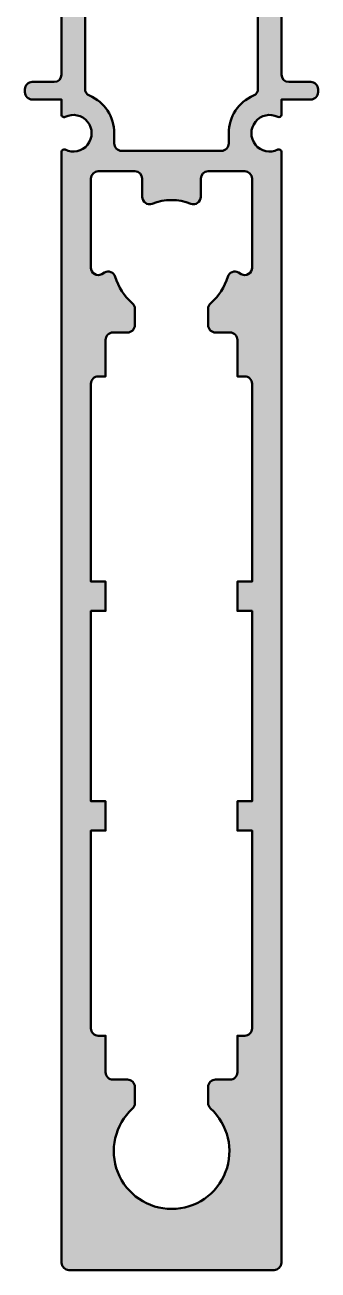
# Model space of a CAD drawing. Extents: x -7 to 23, y -75 to 95.
# Drawn here: x -2 to 18, y -75 to 10 of the extents above; entities that cross this region are included whole.
import ezdxf

# ---------------------------------------------------------------- set-up
doc = ezdxf.new("R2010")
doc.units = 0
doc.layers.add('0S-Alu contour', color=7, linetype='Continuous', lineweight=50)
doc.layers.add('0S-Alu hatch', color=252, linetype='Continuous', lineweight=25)

# ---------------------------------------------------------------- blocks, each defined once
blk = doc.blocks.new('346110__F43B9560_05E0_43AF_9D34_933BEA0C5EAB_')
at = {"layer": '0S-Alu hatch'}
h = blk.add_hatch(color=256, dxfattribs=at)
edge = h.paths.add_edge_path()
edge.add_arc((16.00003947006425, 6.600068461763472), 0.5000394716220146, 180.0045225790691, 270)
edge.add_line((16.00003947006425, 6.100028990141457), (17.49999999999939, 6.100028991699217))
edge.add_ellipse((17.50025711300675, 5.600286104214657), major_axis=(-0.4997429536256665, 0), ratio=1, start_angle=179.9704125811043, end_angle=270.02947813615526, ccw=False)
edge.add_line((18, 5.600028038025862), (18, 5.400032043457136))
edge.add_ellipse((17.50026635145537, 5.39976569200166), major_axis=(-0.499733719525535, 0), ratio=1, start_angle=89.9694621067328, end_angle=180.0305378932693, ccw=False)
edge.add_line((17.49999999999988, 4.900032043457031), (15.49999076794722, 4.900032043457031))
edge.add_line((15.49999076794722, 4.900032043457031), (15.49999076794721, 3.865666793034793))
edge.add_ellipse((15.33424253112581, 3.865666793034794), major_axis=(-0.1657482368214023, 0), ratio=1, start_angle=63.38653163834158, end_angle=180, ccw=False)
edge.add_arc((14.7000308385133, 2.599918556213391), 1.250000000000001, 63.38653163834137, 296.6131697495111)
edge.add_ellipse((15.33424990975446, 1.334139121793442), major_axis=(-0.1657794344199511, 0), ratio=1, start_angle=178.7639370165133, end_angle=296.61316974951023, ccw=False)
edge.add_line((15.49999076794721, 1.330562978321983), (15.49996025815495, -74.50000020117085))
edge.add_ellipse((14.999960258155, -74.50000000000001), major_axis=(-0.4999999999999872, 0), ratio=1, start_angle=90.0000000000004, end_angle=179.9999769481116, ccw=False)
edge.add_line((14.99996025815501, -75.00000000000001), (1.000037778170925, -75.0000000000784))
edge.add_ellipse((1.000037778170923, -74.49999114573967), major_axis=(-0.5000088543387307, 0), ratio=1, start_angle=0.001014605361717713, end_angle=90.00000000000023, ccw=False)
edge.add_line((0.5000289239105894, -74.50000000000001), (0.4999984134108501, 1.332321546048802))
edge.add_ellipse((0.6657678837454033, 1.334139121793485), major_axis=(-0.1657794344199122, 0), ratio=1, start_angle=-116.61316974951109, end_angle=0.6281931528183122, ccw=False)
edge.add_arc((1.29998695498654, 2.599918556213397), 1.249999999999998, 243.3868302504889, 476.5818403345039)
edge.add_ellipse((0.6649928375536338, 3.868976986794726), major_axis=(-0.1690584305813305, 0), ratio=1, start_angle=-12.590904061528477, end_angle=116.58184033450371, ccw=False)
edge.add_line((0.5000000287971205, 3.90582974801094), (0.5000289239105769, 4.900032043457031))
edge.add_line((0.5000289239105769, 4.900032043457031), (-1.49997107608962, 4.900032043457031))
edge.add_ellipse((-1.500237427544796, 5.399765692001659), major_axis=(-0.4997337195255322, 0), ratio=1, start_angle=-0.030537893340920164, end_angle=90.03053789323201, ccw=False)
edge.add_line((-1.999971076089423, 5.400032043457771), (-1.999971076089423, 5.600028038024894))
edge.add_ellipse((-1.500228189096162, 5.600286104214646), major_axis=(-0.4997429536256785, 0), ratio=1, start_angle=-90.02947813607273, end_angle=0.02958741900658879, ccw=False)
edge.add_line((-1.499971076089521, 6.100028991699219), (2.89239124973e-05, 6.100028991699218))
edge.add_arc((-1.05461536739e-05, 6.600068461763469), 0.500039471622014, 270.004522579395, 359.9954774206085)
edge.add_line((0.500028923910577, 6.600028991697298), (0.500028923910577, 17.50001525878906))
edge.add_arc((0.4211924773675316, 17.76753585078218), 0.278895056327435, 286.4198764194926, 361.1645893740841)
edge.add_line((0.7000299239105809, 17.77320425878048), (0.7000299239105808, 18.22679825878055))
edge.add_arc((0.4211618282674156, 18.23245891825761), 0.2789255417371467, 358.8371299271131, 433.5754054446456)
edge.add_line((0.5000289239105806, 18.50000225878055), (0.5000289239105805, 20.38001325878907))
edge.add_ellipse((0.8000289239105741, 20.38001325878907), major_axis=(-0.2999999999999937, 0), ratio=1, start_angle=270.0000000000001, end_angle=360, ccw=False)
edge.add_line((0.800028923910574, 20.68001325878906), (1.780003242953369, 20.68001325878907))
edge.add_ellipse((1.780003242953372, 20.38001325878907), major_axis=(-0.2999999999999936, 0), ratio=1, start_angle=180, end_angle=270.0000000000005, ccw=False)
edge.add_line((2.080003242953367, 20.38001325878907), (2.080003242953367, 17.62001525878906))
edge.add_arc((2.200003242953371, 17.62001525878906), 0.1200000000000045, 180, 270)
edge.add_line((2.200003242953371, 17.50001525878906), (6.500028923910583, 17.50001525878906))
edge.add_arc((6.500028923910581, 18.00001525878906), 0.4999999999999965, 270.0000000000002, 360)
edge.add_line((7.000028923910577, 18.00001525878906), (7.000028923910574, 18.70001525878906))
edge.add_line((7.000028923910574, 18.70001525878906), (5.618533466288211, 21.09283558181662))
edge.add_ellipse((5.738148708558872, 21.16189547414077), major_axis=(-0.1381197846482966, 0), ratio=1, start_angle=-95.62257755079321, end_angle=29.999999999999886, ccw=False)
edge.add_ellipse((5.261805682736775, 16.32340639694114), major_axis=(-5.000000000000104, 0), ratio=1, start_angle=240.1414257495481, end_angle=264.3774224492066, ccw=False)
edge.add_arc((8.000040245177061, 21.09331954930131), 0.4999999999999918, 240.1414257495481, 299.8579548407662)
edge.add_ellipse((10.73822324117378, 16.32337679488238), major_axis=(-4.999999999999932, 0), ratio=1, start_angle=275.6225775507934, end_angle=299.85795484076596, ccw=False)
edge.add_ellipse((10.26188021535171, 21.16186587208184), major_axis=(-0.1381197846482952, 0), ratio=1, start_angle=150, end_angle=275.6225775507947, ccw=False)
edge.add_line((10.38149545762236, 21.09280597975769), (9.000000000000002, 18.69998565673013))
edge.add_line((9.000000000000002, 18.69998565673013), (9, 17.99998565673013))
edge.add_arc((9.500000000000005, 17.99998565673013), 0.5000000000000054, 180, 270)
edge.add_line((9.500000000000005, 17.49998565673013), (13.8000256809572, 17.49998565673013))
edge.add_arc((13.8000256809572, 17.61998565673013), 0.1200000000000081, 270, 360)
edge.add_line((13.92002568095721, 17.61998565673013), (13.92002568095721, 20.37998365673014))
edge.add_ellipse((14.22002568095721, 20.37998365673013), major_axis=(-0.3000000000000043, 0), ratio=1, start_angle=270.00000000000034, end_angle=360, ccw=False)
edge.add_line((14.22002568095721, 20.67998365673014), (15.19999999999999, 20.67998365673014))
edge.add_ellipse((15.19999999999999, 20.37998365673013), major_axis=(-0.3000000000000043, 0), ratio=1, start_angle=180, end_angle=270, ccw=False)
edge.add_line((15.5, 20.37998365673013), (15.49999999999999, 18.49997265672162))
edge.add_arc((15.57886709564316, 18.23242931619868), 0.2789255417371482, 106.4245945553554, 181.1628700728689)
edge.add_line((15.29999899999999, 18.22676865672171), (15.29999899999999, 17.7731746567216))
edge.add_arc((15.57883644654305, 17.76750624872325), 0.2788950563274446, 178.8354106259059, 253.5801235805062)
edge.add_line((15.5, 17.49998565673012), (15.5, 6.600028991700114))
edge = h.paths.add_edge_path()
edge.add_arc((13.39998467221754, 15.40000927448272), 0.5000000000000036, 0, 89.9999999968459)
edge.add_line((13.39998467224506, 15.90000927448273), (2.600028893689055, 15.90000927507727))
edge.add_arc((2.600028893689054, 15.39998489064755), 0.5000243844297217, 90, 180)
edge.add_line((2.100004509259334, 15.39998489064755), (2.100004509848076, 5.633087772038871))
edge.add_arc((2.60004479389654, 5.633087772038871), 0.5000402840484633, 180, 246.7993640276807)
edge.add_ellipse((1.299986954986539, 2.599918556213396), major_axis=(-2.800000000000001, 0), ratio=1, start_angle=180, end_angle=246.7993640276807, ccw=False)
edge.add_line((4.09998695498654, 2.599918556213395), (4.09998695498654, 1.899979591369653))
edge.add_arc((4.59998695498654, 1.899979591369653), 0.5, 180, 270.5366834178245)
edge.add_line((4.604670332841222, 1.400001525878906), (11.39534746065559, 1.400001525878905))
edge.add_arc((11.40003083851328, 1.899979591369653), 0.5000000000000285, 269.46331658183, 360)
edge.add_line((11.90003083851331, 1.899979591369658), (11.90003083851331, 2.599918556213393))
edge.add_ellipse((14.70003083851362, 2.59991855621326), major_axis=(-2.80000000000031, 0), ratio=1, start_angle=293.2006359723192, end_angle=360, ccw=False)
edge.add_arc((13.39998886958959, 5.633050745722329), 0.4999999999996784, 293.2006359723192, 360.2347694857331)
edge.add_line((13.89998467221754, 5.635099490244051), (13.89998467221754, 15.40000927448273))
edge = h.paths.add_edge_path()
edge.add_ellipse((10.99971986558806, -10.50023276317245), major_axis=(-0.4997596652493987, 0), ratio=1, start_angle=-0.02756020741588827, end_angle=90.02756020742629, ccw=False)
edge.add_line((10.49996025815504, -10.49999237060561), (10.49996025815504, -9.378961654990666))
edge.add_ellipse((10.99996025815506, -9.378961654990668), major_axis=(-0.5000000000000157, 0), ratio=1, start_angle=310.6609912593579, end_angle=360, ccw=False)
edge.add_arc((8.207110278904347, -6.127498883932152), 3.786259576621566, 310.6609912593576, 343.583939325561)
edge.add_ellipse((12.31863959771305, -7.338840214340946), major_axis=(-0.5000000000000049, 0), ratio=1, start_angle=239.9998534395433, end_angle=343.5839393255612, ccw=False)
edge.add_line((12.5686407053425, -6.90582815194077), (12.76139672055743, -7.017116546630883))
edge.add_arc((12.9997579103913, -6.577324664519171), 0.5002329021469732, 241.5429125013931, 359.9780211184022)
edge.add_line((13.49999077573316, -6.5775165557815), (13.49999077573316, -0.4999999531627691))
edge.add_arc((12.99999082257039, -0.4999999531627694), 0.4999999531627708, 0, 90)
edge.add_line((12.99999082257039, 1.8e-15), (10.5000166139057, 1e-16))
edge.add_arc((10.5000166139057, -0.4999999531627728), 0.4999999531627729, 90.00000000000018, 180)
edge.add_line((10.00001666074292, -0.4999999531627728), (10.00001666074293, -1.742026728974632))
edge.add_ellipse((9.500016660742931, -1.742026728974632), major_axis=(-0.4999999999999984, 0), ratio=1, start_angle=68.84285300168881, end_angle=180, ccw=False)
edge.add_arc((7.999994591032803, -5.61791015111269), 3.656024363694478, 68.84285300168872, 111.1571469983112)
edge.add_ellipse((6.499972521322682, -1.742026728974631), major_axis=(-0.4999999999999974, 0), ratio=1, start_angle=0, end_angle=111.1571469983109, ccw=False)
edge.add_line((5.999972521322685, -1.742026728974631), (5.999972521322686, -0.4999999531627713))
edge.add_arc((5.499972568159915, -0.4999999531627714), 0.4999999531627717, 0, 89.99999999999991)
edge.add_line((5.499972568159916, 1e-16), (2.999998359495224, 2.2e-15))
edge.add_arc((2.999998359495224, -0.4999999531627722), 0.4999999531627743, 90, 180)
edge.add_line((2.499998406332449, -0.4999999531627722), (2.499998406332451, -6.577516555785553))
edge.add_arc((3.00023127167431, -6.577324664519168), 0.5002329021469746, 180.021978882062, 298.4570874986121)
edge.add_line((3.238592461508227, -7.017116546630859), (3.43134847672312, -6.905828151940767))
edge.add_ellipse((3.681349584352564, -7.338840214340943), major_axis=(-0.5000000000000038, 0), ratio=1, start_angle=196.416060674439, end_angle=300.00014656045636, ccw=False)
edge.add_arc((7.792878903161239, -6.127498883932153), 3.786259576621536, 196.416060674439, 229.3390087406425)
edge.add_ellipse((5.000028923910544, -9.378961654990665), major_axis=(-0.5000000000000311, 0), ratio=1, start_angle=180, end_angle=229.3390087406426, ccw=False)
edge.add_line((5.500028923910575, -9.378961654990665), (5.500028923910576, -10.49999237060456))
edge.add_ellipse((5.000269316477556, -10.50023276317245), major_axis=(-0.499759665249401, 0), ratio=1, start_angle=89.9724397928781, end_angle=180.0275602075349, ccw=False)
edge.add_line((5.000028923913367, -10.99999237060547), (3.999967888754324, -10.99999237060547))
edge.add_arc((3.999662162768842, -11.49968664461998), 0.4996943675400735, 89.96494495258239, 180.0350550475031)
edge.add_line((3.499967888754326, -11.49999237060619), (3.499967888754326, -14))
edge.add_line((3.499967888754326, -14), (2.999967888751097, -14))
edge.add_arc((2.999709846859732, -14.49974195810541), 0.4997420247254016, 89.9704153118243, 180.0295846887536)
edge.add_line((2.499967888754326, -14.50000000000182), (2.499967888754327, -28.00000381469727))
edge.add_line((2.499967888754327, -28.00000381469727), (3.499967888754326, -28.00000381469727))
edge.add_line((3.499967888754326, -28.00000381469727), (3.499967888754326, -30.00000381469727))
edge.add_line((3.499967888754326, -30.00000381469727), (2.499937371176201, -30.00000381469726))
edge.add_line((2.499937371176201, -30.00000381469726), (2.500089959066826, -42.99499893188476))
edge.add_line((2.500089959066826, -42.99499893188476), (3.499967888754326, -42.99499893188476))
edge.add_line((3.499967888754326, -42.99499893188476), (3.499967888754326, -44.99499893188476))
edge.add_line((3.499967888754326, -44.99499893188476), (2.499937371176201, -44.99499893188476))
edge.add_line((2.499937371176201, -44.99499893188476), (2.500028447073418, -58.49998474121073))
edge.add_arc((2.999773433564071, -58.50023975472027), 0.4997450515557241, 179.9707626950884, 270.0292373046984)
edge.add_line((3.000028447071766, -58.99998474121093), (3.499967888754325, -58.99998474121092))
edge.add_line((3.499967888754325, -58.99998474121092), (3.499967888754327, -61.49499511718751))
edge.add_arc((3.999723050593416, -61.4952399553484), 0.4997552218141791, 179.9719298703977, 270.0280701292888)
edge.add_line((3.999967888751604, -61.9949951171875), (5.000028923910643, -61.9949951171875))
edge.add_ellipse((5.000276326634191, -62.49474771446387), major_axis=(-0.4997526585147817, 0), ratio=1, start_angle=179.9716357043404, end_angle=270.028364296291, ccw=False)
edge.add_line((5.500028923910577, -62.49499511718194), (5.50002892391058, -63.61081503350685))
edge.add_ellipse((5.000028923910615, -63.61081503350684), major_axis=(-0.4999999999999644, 0), ratio=1, start_angle=132.5997786983666, end_angle=180, ccw=False)
edge.add_arc((8.00824049710465, -66.88224590328399), 3.944276859606036, 132.5997786983672, 407.6884127863446)
edge.add_ellipse((10.99995686102839, -63.59572801848107), major_axis=(-0.4999966028733525, 0), ratio=1, start_angle=0, end_angle=47.688412786343804, ccw=False)
edge.add_line((10.49996025815504, -63.59572801848107), (10.49996025815503, -62.49499511718767))
edge.add_ellipse((10.99971285543142, -62.4947477144639), major_axis=(-0.4997526585147961, 0), ratio=1, start_angle=-90.02836429467197, end_angle=0.028364296314975945, ccw=False)
edge.add_line((10.99996025814085, -61.9949951171875), (12.00002129331152, -61.9949951171875))
edge.add_arc((12.0002661314722, -61.49523995534842), 0.4997552218141727, 269.971929870425, 360.0280701291608)
edge.add_line((12.50002129331129, -61.49499511719136), (12.50002129331129, -58.99998474121094))
edge.add_line((12.50002129331129, -58.99998474121094), (12.99996073499233, -58.99998474121093))
edge.add_arc((13.00021574850152, -58.50023975472026), 0.4997450515557462, 269.9707626951292, 360.0292373060459)
edge.add_line((13.4999607349922, -58.49998474120074), (13.50005181088941, -44.99499893188477))
edge.add_line((13.50005181088941, -44.99499893188477), (12.50002129331129, -44.99499893188477))
edge.add_line((12.50002129331129, -44.99499893188477), (12.50002129331129, -42.99499893188476))
edge.add_line((12.50002129331129, -42.99499893188476), (13.49989922299879, -42.99499893188476))
edge.add_line((13.49989922299879, -42.99499893188476), (13.50005181088941, -30.00000381469726))
edge.add_line((13.50005181088941, -30.00000381469726), (12.50002129331129, -30.00000381469727))
edge.add_line((12.50002129331129, -30.00000381469727), (12.50002129331129, -28.00000381469727))
edge.add_line((12.50002129331129, -28.00000381469727), (13.50002129331129, -28.00000381469727))
edge.add_line((13.50002129331129, -28.00000381469727), (13.50002129331129, -14.50000000000031))
edge.add_arc((13.00027933520588, -14.49974195810541), 0.4997420247254016, 359.9704153114188, 450.0295846885828)
edge.add_line((13.00002129331097, -14), (12.50002129331129, -14.00000000000001))
edge.add_line((12.50002129331129, -14.00000000000001), (12.50002129331129, -11.49999237060791))
edge.add_arc((12.00032701929677, -11.49968664461998), 0.4996943675400732, 359.9649449522993, 450.0350550477089)
edge.add_line((12.00002129330875, -10.99999237060547), (10.9999602581549, -10.99999237060547))
at = {"layer": '0S-Alu contour', "color": 7}
for points in [[(0.800028923910574, 20.68001325878906), (1.780003242953369, 20.68001325878907)], [(7.000028923910577, 18.00001525878906), (7.000028923910574, 18.70001525878906), (5.618533466288211, 21.09283558181662)], [(10.38149545762236, 21.09280597975769), (9.000000000000002, 18.69998565673013), (9, 17.99998565673013)], [(14.22002568095721, 20.67998365673014), (15.19999999999999, 20.67998365673014)], [(0.5000289239105806, 18.50000225878055), (0.5000289239105805, 20.38001325878907)], [(2.080003242953367, 20.38001325878907), (2.080003242953367, 17.62001525878906)], [(13.92002568095721, 17.61998565673013), (13.92002568095721, 20.37998365673014)], [(15.5, 20.37998365673013), (15.49999999999999, 18.49997265672162)], [(0.7000299239105809, 17.77320425878048), (0.7000299239105808, 18.22679825878055)], [(15.29999899999999, 18.22676865672171), (15.29999899999999, 17.7731746567216)], [(0.500028923910577, 6.600028991697298), (0.500028923910577, 17.50001525878906)], [(2.200003242953371, 17.50001525878906), (6.500028923910583, 17.50001525878906)], [(9.500000000000005, 17.49998565673013), (13.8000256809572, 17.49998565673013)], [(15.5, 17.49998565673012), (15.5, 6.600028991700113)], [(2.100004509259334, 15.39998489064755), (2.100004509848076, 5.633087772038871)], [(13.39998467224506, 15.90000927448273), (2.600028893689054, 15.90000927507727)], [(13.89998467221754, 5.635099490244051), (13.89998467221754, 15.40000927448273)], [(-1.499971076089521, 6.100028991699219), (2.89239124973e-05, 6.100028991699218)], [(16.00003947006425, 6.100028990141457), (17.49999999999939, 6.100028991699217)], [(-1.999971076089423, 5.400032043457771), (-1.999971076089423, 5.600028038024894)], [(18, 5.600028038025862), (18, 5.400032043457136)], [(0.5000000287971205, 3.90582974801094), (0.5000289239105769, 4.900032043457031), (-1.49997107608962, 4.900032043457031)], [(17.49999999999988, 4.900032043457031), (15.49999076794722, 4.900032043457031), (15.49999076794721, 3.865666793034793)], [(4.09998695498654, 2.599918556213395), (4.09998695498654, 1.899979591369653)], [(11.90003083851331, 1.899979591369658), (11.90003083851331, 2.599918556213393)], [(0.5000289239105894, -74.50000000000001), (0.4999984134108501, 1.332321546048802)], [(4.604670332841222, 1.400001525878906), (11.39534746065559, 1.400001525878905)], [(15.49999076794721, 1.330562978321983), (15.49996025815495, -74.50000020117085)], [(5.499972568159916, 1e-16), (2.999998359495224, 2.2e-15)], [(12.99999082257039, 1.8e-15), (10.5000166139057, 1e-16)], [(2.499998406332449, -0.4999999531627722), (2.499998406332451, -6.577516555785552)], [(5.999972521322685, -1.742026728974631), (5.999972521322686, -0.4999999531627714)], [(10.00001666074292, -0.4999999531627728), (10.00001666074293, -1.742026728974632)], [(13.49999077573316, -6.5775165557815), (13.49999077573316, -0.4999999531627694)], [(3.238592461508227, -7.017116546630859), (3.43134847672312, -6.905828151940767)], [(12.5686407053425, -6.90582815194077), (12.76139672055743, -7.017116546630883)], [(5.500028923910575, -9.378961654990665), (5.500028923910576, -10.49999237060456)], [(10.49996025815504, -10.49999237060561), (10.49996025815504, -9.378961654990666)], [(5.000028923913367, -10.99999237060547), (3.999967888754324, -10.99999237060547)], [(12.00002129330875, -10.99999237060547), (10.9999602581549, -10.99999237060547)], [(3.499967888754326, -11.49999237060619), (3.499967888754326, -14), (2.999967888751097, -14)], [(13.00002129331097, -14), (12.50002129331129, -14.00000000000001), (12.50002129331129, -11.49999237060791)], [(2.499967888754326, -14.50000000000182), (2.499967888754327, -28.00000381469727), (3.499967888754326, -28.00000381469727), (3.499967888754326, -30.00000381469727), (2.499937371176201, -30.00000381469726), (2.500089959066826, -42.99499893188476), (3.499967888754326, -42.99499893188476), (3.499967888754326, -44.99499893188476), (2.499937371176201, -44.99499893188476), (2.500028447073418, -58.49998474121073)], [(13.4999607349922, -58.49998474120074), (13.50005181088941, -44.99499893188477), (12.50002129331129, -44.99499893188477), (12.50002129331129, -42.99499893188476), (13.49989922299879, -42.99499893188476), (13.50005181088941, -30.00000381469726), (12.50002129331129, -30.00000381469727), (12.50002129331129, -28.00000381469727), (13.50002129331129, -28.00000381469727), (13.50002129331129, -14.50000000000031)], [(3.000028447071766, -58.99998474121093), (3.499967888754325, -58.99998474121092), (3.499967888754327, -61.49499511718751)], [(12.50002129331129, -61.49499511719136), (12.50002129331129, -58.99998474121094), (12.99996073499233, -58.99998474121093)], [(3.999967888751604, -61.9949951171875), (5.000028923910643, -61.9949951171875)], [(10.99996025814085, -61.9949951171875), (12.00002129331152, -61.9949951171875)], [(5.500028923910577, -62.49499511718194), (5.50002892391058, -63.61081503350685)], [(10.49996025815504, -63.59572801848107), (10.49996025815503, -62.49499511718767)], [(14.99996025815501, -75.00000000000001), (1.000037778170925, -75.0000000000784)]]:
    blk.add_lwpolyline(points, dxfattribs=at)
at = {"layer": '0S-Alu contour', "color": 7, "extrusion": (0, 0, -1)}
for centre, radius, start, end in [((-5.738148708558872, 21.16189547414077), 0.1381197846482966, 330.0000000000001, 95.62257755079324), ((-5.261805682736775, 16.32340639694114), 5.000000000000104, 95.62257755079338, 119.8585742504519), ((-10.73822324117378, 16.32337679488238), 4.999999999999932, 60.14204515923402, 84.3774224492066), ((-10.26188021535171, 21.16186587208184), 0.1381197846482952, 84.37742244920531, 210), ((-0.8000289239105741, 20.38001325878907), 0.2999999999999937, 0, 89.99999999999991), ((-1.780003242953372, 20.38001325878907), 0.2999999999999936, 89.99999999999947, 180), ((-14.22002568095721, 20.37998365673013), 0.3000000000000043, 0, 89.99999999999967), ((-15.19999999999999, 20.37998365673013), 0.3000000000000043, 90, 180), ((1.500228189096162, 5.600286104214646), 0.4997429536256785, 359.9704125809934, 90.02947813607265), ((-17.50025711300675, 5.600286104214657), 0.4997429536256665, 89.97052186384472, 180.0295874188958), ((1.500237427544796, 5.399765692001659), 0.4997337195255322, 269.969462106768, 0.0305378933408938), ((-1.299986954986539, 2.599918556213396), 2.800000000000001, 113.2006359723193, 180), ((-14.70003083851362, 2.59991855621326), 2.80000000000031, 0, 66.7993640276808), ((-17.50026635145537, 5.39976569200166), 0.499733719525535, 179.9694621067307, 270.0305378932672), ((-0.6649928375536338, 3.868976986794726), 0.1690584305813305, 243.4181596654963, 12.59090406152849), ((-15.33424253112581, 3.865666793034794), 0.1657482368214023, 180, 296.6134683616584), ((-0.6657678837454033, 1.334139121793485), 0.1657794344199122, 359.3718068471817, 116.6131697495111), ((-15.33424990975446, 1.334139121793442), 0.1657794344199511, 63.38683025048975, 181.2360629834868), ((-6.499972521322682, -1.742026728974631), 0.4999999999999974, 248.8428530016891, 0), ((-9.500016660742931, -1.742026728974632), 0.4999999999999984, 180, 291.1571469983113), ((-3.681349584352564, -7.338840214340943), 0.5000000000000038, 59.99985343954362, 163.583939325561), ((-12.31863959771305, -7.338840214340946), 0.5000000000000049, 16.4160606744388, 120.0001465604567), ((-5.000028923910544, -9.378961654990665), 0.5000000000000311, 130.6609912593574, 180), ((-10.99996025815506, -9.378961654990668), 0.5000000000000157, 0, 49.3390087406421), ((-5.000269316477556, -10.50023276317245), 0.499759665249401, 179.9724397924651, 270.027560207122), ((-10.99971986558806, -10.50023276317245), 0.4997596652493987, 269.9724397925737, 0.0275602074159119), ((-5.000276326634191, -62.49474771446387), 0.4997526585147817, 89.97163570370901, 180.0283642956597), ((-10.99971285543142, -62.4947477144639), 0.4997526585147961, 359.971635703685, 90.02836429467203), ((-5.000028923910615, -63.61081503350684), 0.4999999999999644, 180, 227.4002213016334), ((-10.99995686102839, -63.59572801848107), 0.4999966028733525, 312.3115872136562, 0), ((-1.000037778170923, -74.49999114573967), 0.5000088543387307, 269.9999999999998, 359.9989853946383), ((-14.999960258155, -74.50000000000001), 0.4999999999999872, 180.0000230518884, 269.9999999999996)]:
    blk.add_arc(centre, radius, start, end, dxfattribs=at)
at = {"layer": '0S-Alu contour', "color": 7}
for centre, radius, start, end in [((8.000040245177061, 21.09331954930131), 0.4999999999999918, 240.1414257495481, 299.8579548407662), ((0.4211618282674156, 18.23245891825761), 0.2789255417371467, 358.8371299271131, 73.57540544464565), ((6.500028923910581, 18.00001525878906), 0.4999999999999965, 270.0000000000002, 0), ((9.500000000000005, 17.99998565673013), 0.5000000000000054, 180, 270), ((15.57886709564316, 18.23242931619868), 0.2789255417371482, 106.4245945553554, 181.1628700728689), ((0.4211924773675316, 17.76753585078218), 0.278895056327435, 286.4198764194926, 1.164589374084092), ((2.200003242953371, 17.62001525878906), 0.1200000000000045, 180, 270), ((13.8000256809572, 17.61998565673013), 0.1200000000000081, 270, 0), ((15.57883644654305, 17.76750624872325), 0.2788950563274446, 178.8354106259059, 253.5801235805062), ((2.600028893689054, 15.39998489064755), 0.5000243844297217, 90, 180), ((13.39998467221754, 15.40000927448272), 0.5000000000000036, 0, 89.9999999968459), ((-1.05461536739e-05, 6.600068461763469), 0.500039471622014, 270.004522579395, 359.9954774206085), ((16.00003947006425, 6.600068461763472), 0.5000394716220146, 180.0045225790691, 270), ((2.60004479389654, 5.633087772038871), 0.5000402840484633, 180, 246.7993640276807), ((13.39998886958959, 5.633050745722329), 0.4999999999996784, 293.2006359723192, 0.2347694857331123), ((1.29998695498654, 2.599918556213397), 1.249999999999998, 243.3868302504889, 116.5818403345038), ((14.7000308385133, 2.599918556213391), 1.250000000000001, 63.38653163834137, 296.6131697495111), ((4.59998695498654, 1.899979591369653), 0.5, 180, 270.5366834178245), ((11.40003083851328, 1.899979591369653), 0.5000000000000285, 269.46331658183, 0), ((2.999998359495224, -0.4999999531627722), 0.4999999531627743, 90, 180), ((5.499972568159915, -0.4999999531627714), 0.4999999531627717, 0, 89.99999999999991), ((10.5000166139057, -0.4999999531627728), 0.4999999531627729, 90.00000000000018, 180), ((12.99999082257039, -0.4999999531627694), 0.4999999531627708, 0, 90), ((7.999994591032803, -5.61791015111269), 3.656024363694478, 68.84285300168872, 111.1571469983112), ((3.00023127167431, -6.577324664519168), 0.5002329021469746, 180.021978882062, 298.4570874986121), ((12.9997579103913, -6.577324664519171), 0.5002329021469732, 241.5429125013931, 359.9780211184022), ((7.792878903161239, -6.127498883932153), 3.786259576621536, 196.416060674439, 229.3390087406425), ((8.207110278904347, -6.127498883932152), 3.786259576621566, 310.6609912593576, 343.583939325561), ((3.999662162768842, -11.49968664461998), 0.4996943675400735, 89.96494495258239, 180.0350550475031), ((12.00032701929677, -11.49968664461998), 0.4996943675400732, 359.9649449522993, 90.03505504770895), ((2.999709846859732, -14.49974195810541), 0.4997420247254016, 89.9704153118243, 180.0295846887536), ((13.00027933520588, -14.49974195810541), 0.4997420247254016, 359.9704153114188, 90.02958468858284), ((2.999773433564071, -58.50023975472027), 0.4997450515557241, 179.9707626950884, 270.0292373046984), ((13.00021574850152, -58.50023975472026), 0.4997450515557462, 269.9707626951292, 0.0292373060459584), ((3.999723050593416, -61.4952399553484), 0.4997552218141791, 179.9719298703977, 270.0280701292888), ((12.0002661314722, -61.49523995534842), 0.4997552218141727, 269.971929870425, 0.0280701291608405), ((8.00824049710465, -66.88224590328399), 3.944276859606036, 132.5997786983672, 47.68841278634465)]:
    blk.add_arc(centre, radius, start, end, dxfattribs=at)
blk = doc.blocks.new('465620__7E800808_981F_4F62_BEAD_1A75D80C7D76_')
at = {"layer": '0S-Alu contour', "color": 7}
blk.add_blockref('346110__F43B9560_05E0_43AF_9D34_933BEA0C5EAB_', (0, 0), dxfattribs=at)

msp = doc.modelspace()

# ---------------------------------------------------------------- block references
at = {"layer": '0S-Alu contour', "color": 7}
msp.add_blockref('465620__7E800808_981F_4F62_BEAD_1A75D80C7D76_', (0, 0), dxfattribs=at)

doc.saveas('drawing.dxf')
